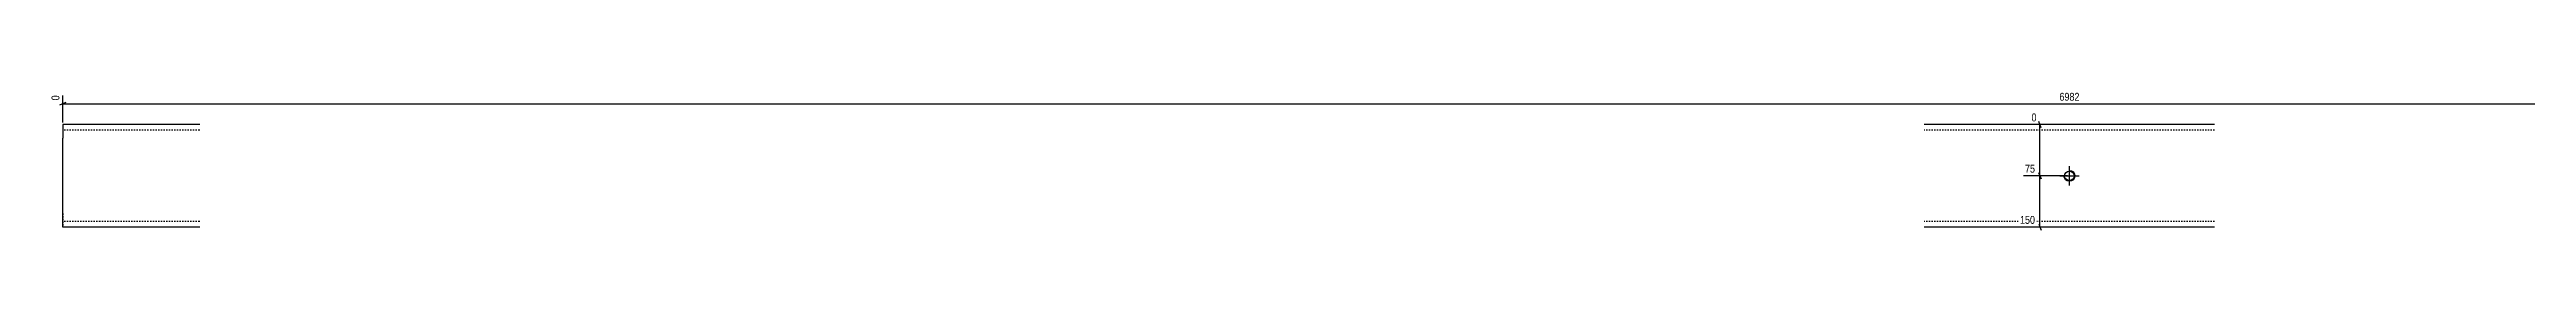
# Model space of a CAD drawing. Header units: millimetres. Extents: x 7 to 20456, y 9 to 246.
# Drawn here: x 7 to 3623, y 9 to 213 of the extents above; entities that cross this region are included whole.
import ezdxf

# ---------------------------------------------------------------- set-up
doc = ezdxf.new("R2010")
doc.units = ezdxf.units.MM
doc.linetypes.add('DXK_LINE_DOT2', pattern=[3.9198, 1.9599, -1.9599])
doc.layers.add('MÅLSÆTNING', color=7, linetype='Continuous')
doc.layers.add('STÅL', color=7, linetype='Continuous')
doc.styles.add('Arial Narrow', font='ARIALN.TTF', dxfattribs={"height": 0.2})

msp = doc.modelspace()

# ---------------------------------------------------------------- linework, layer by layer
at = {"layer": 'MÅLSÆTNING', "color": 7, "linetype": 'Continuous'}
for p, q in [((30.3, 195.8), (21.3, 192.2)), ((25.8, 166.5), (25.8, 206.4)), ((2952.8, 163.5), (2900.4, 163.5)), ((2914.6, 159), (2911, 168)), ((2912.8, 88.5), (2912.8, 163.5)), ((2952.8, 88.5), (2888.7, 88.5)), ((2952.8, 88.5), (2888.7, 88.5)), ((2911, 93), (2914.6, 84)), ((2914.6, 84), (2911, 93)), ((2912.8, 13.5), (2912.8, 88.5)), ((2952.8, 13.5), (2881.4, 13.5)), ((2911, 18), (2914.6, 9))]:
    msp.add_line(p, q, dxfattribs=at)
at = {"layer": 'STÅL', "color": 2, "linetype": 'Continuous'}
for p, q in [((25.8, 163.5), (25.8, 143.5)), ((225.8, 163.5), (25.8, 163.5)), ((3167.8, 163.5), (2743.8, 163.5)), ((25.8, 33.5), (25.8, 143.5)), ((25.8, 13.5), (25.8, 33.5)), ((225.8, 13.5), (25.8, 13.5)), ((3167.8, 13.5), (2743.8, 13.5))]:
    msp.add_line(p, q, dxfattribs=at)
at = {"layer": 'STÅL', "color": 7, "linetype": 'DXK_LINE_DOT2'}
for p, q in [((25.8, 163.5), (25.8, 157.6)), ((225.8, 155.5), (25.8, 155.5)), ((3167.8, 155.5), (2743.8, 155.5)), ((25.8, 33.5), (25.8, 15)), ((225.8, 21.5), (25.8, 21.5)), ((3167.8, 21.5), (2743.8, 21.5))]:
    msp.add_line(p, q, dxfattribs=at)
at = {"layer": 'STÅL', "color": 3, "linetype": 'Continuous'}
for p, q in [((2941.8, 88.5), (2969.8, 88.5)), ((2948.4, 85.4), (2947.8, 88.5)), ((2947.8, 88.5), (2947.8, 88.5)), ((2950.1, 82.8), (2948.4, 85.4)), ((2948.8, 88.5), (2949.3, 91.2)), ((2949.3, 85.8), (2948.8, 88.5)), ((2948.8, 88.5), (2948.8, 88.5)), ((2949.3, 91.2), (2950.9, 93.4)), ((2950.9, 83.5), (2949.3, 85.8)), ((2952.7, 81.1), (2950.1, 82.8)), ((2950.9, 93.4), (2953.1, 95)), ((2953.1, 82), (2950.9, 83.5)), ((2955.8, 80.5), (2952.7, 81.1)), ((2953.1, 95), (2955.8, 95.5)), ((2955.8, 81.5), (2953.1, 82)), ((2955.8, 74.5), (2955.8, 102.5)), ((2955.8, 96.5), (2955.8, 96.5)), ((2955.8, 96.5), (2958.9, 95.9)), ((2955.8, 95.5), (2955.8, 95.5)), ((2955.8, 95.5), (2958.5, 95)), ((2958.5, 82), (2955.8, 81.5)), ((2955.8, 81.5), (2955.8, 81.5)), ((2958.9, 81.1), (2955.8, 80.5)), ((2955.8, 80.5), (2955.8, 80.5)), ((2958.5, 95), (2960.7, 93.4)), ((2960.7, 83.5), (2958.5, 82)), ((2958.9, 95.9), (2961.5, 94.2)), ((2961.5, 82.8), (2958.9, 81.1)), ((2960.7, 93.4), (2962.3, 91.2)), ((2962.3, 85.8), (2960.7, 83.5)), ((2961.5, 94.2), (2963.2, 91.6)), ((2963.2, 85.4), (2961.5, 82.8)), ((2962.3, 91.2), (2962.8, 88.5)), ((2962.8, 88.5), (2962.3, 85.8)), ((2962.8, 88.5), (2962.8, 88.5)), ((2963.2, 91.6), (2963.8, 88.5)), ((2963.8, 88.5), (2963.2, 85.4)), ((2963.8, 88.5), (2963.8, 88.5))]:
    msp.add_line(p, q, dxfattribs=at)

# ---------------------------------------------------------------- next in the draw order: wipeouts: each hides what was drawn before it
at = {"color": 0, "linetype": 'Continuous'}
for points in [[(2910.1, 165.9), (2910.1, 182.7), (2898, 182.7), (2898, 165.9)], [(2907.9, 90.9), (2907.9, 107.7), (2888.5, 107.7), (2888.5, 90.9)], [(2907.9, 15.9), (2907.9, 32.7), (2881.2, 32.7), (2881.2, 15.9)]]:
    msp.add_wipeout(points, dxfattribs=at).dxf.layer = 'MÅLSÆTNING'

# ---------------------------------------------------------------- next in the draw order: linework, layer by layer
at = {"layer": 'MÅLSÆTNING', "color": 7, "linetype": 'Continuous'}
msp.add_line((25.8, 194), (7007.8, 194), dxfattribs=at)

# ---------------------------------------------------------------- next in the draw order: texts
at = {"layer": 'MÅLSÆTNING', "color": 3, "linetype": 'Continuous', "style": 'Arial Narrow'}
for s, height, p in [('0', 11.5, (2900.4, 168.3)), ('75', 11.45, (2890.9, 93.3)), ('150', 11.45, (2883.6, 18.3))]:
    msp.add_text(s, height=height, dxfattribs=at).set_placement(p)

# ---------------------------------------------------------------- next in the draw order: wipeouts: each hides what was drawn before it
at = {"color": 0, "linetype": 'Continuous'}
msp.add_wipeout([(23.4, 208.8), (6.6, 208.8), (6.6, 196.7), (23.4, 196.7)], dxfattribs=at).dxf.layer = 'MÅLSÆTNING'
at = {"color": 0}
msp.add_wipeout([(2972.8, 196.2), (2972.8, 213), (2938.8, 213), (2938.8, 196.2)], dxfattribs=at).dxf.layer = 'MÅLSÆTNING'

# ---------------------------------------------------------------- next in the draw order: texts
at = {"layer": 'MÅLSÆTNING', "color": 3, "linetype": 'Continuous', "style": 'Arial Narrow'}
msp.add_text('0', height=11.5, rotation=90.0002, dxfattribs=at).set_placement((21, 199.1))
at = {"layer": 'MÅLSÆTNING', "color": 3, "style": 'Arial Narrow'}
msp.add_text('6982', height=11.45, dxfattribs=at).set_placement((2941.2, 198.6))

doc.saveas('drawing.dxf')
